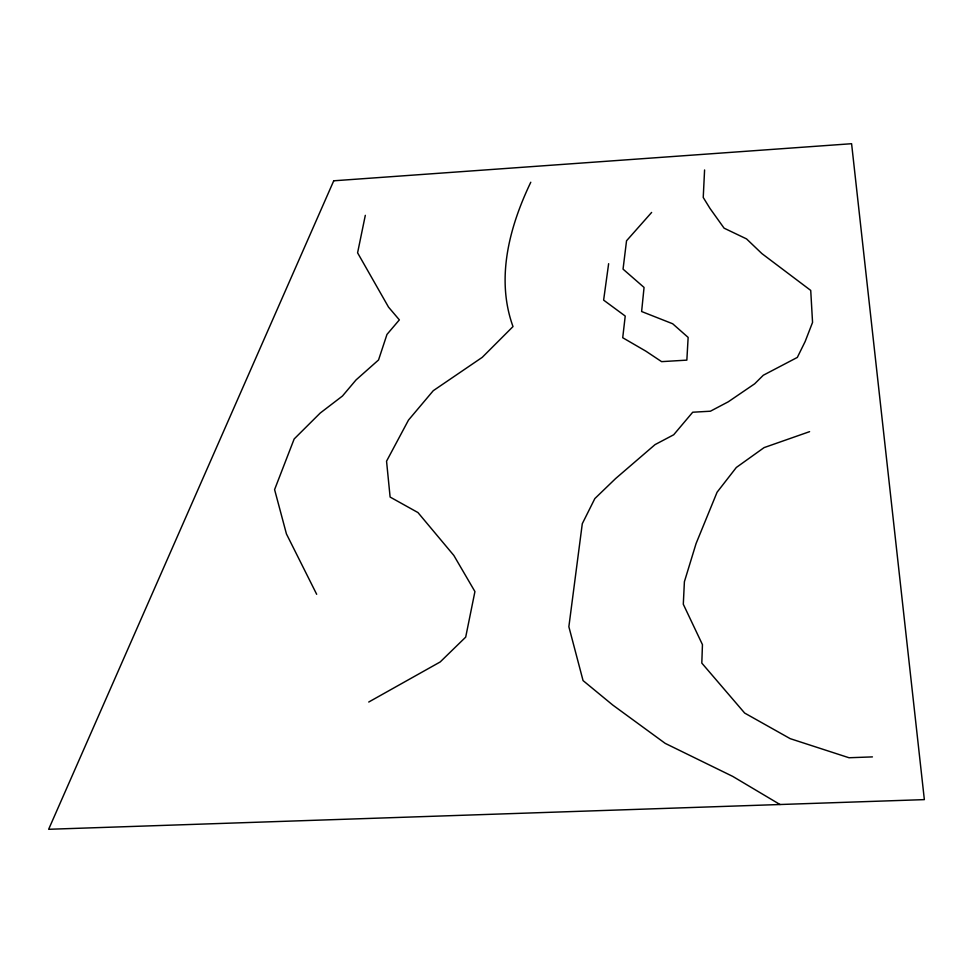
<?xml version="1.0" encoding="UTF-8"?>
<svg xmlns="http://www.w3.org/2000/svg" width="973" height="973" viewBox="0 0 973 973"><rect width="100%" height="100%" fill="white"/><g stroke="black" fill="none" stroke-linecap="round" stroke-linejoin="round"><path stroke-width="1.46" d="M704.586 169.959L703.236 197.483L709.998 208.441L724.094 228.168L746.546 238.908L761.932 253.625L810.728 290.416L812.552 322.404L805.145 341.547L797.325 357.419L763.294 375.25L754.671 383.812L728.278 401.8L710.399 411.214L692.715 412.224L673.693 434.773L655.06 444.612L615.593 478.57L594.831 498.59L582.292 523.705L568.864 626.721L583.058 680.589L612.759 705.048L665.204 743.372L732.766 776.418L780.005 804.513M608.636 263.695L603.625 300.122L625.225 316.055L622.72 337.728L645.877 351.168L661.604 361.64L686.853 360.132L688.142 337.412L672.671 323.766L641.621 311.518L644.053 287.436L623.048 269.132L626.539 240.781L651.63 212.442M365.313 215.337L357.59 252.822L388.531 307.127L399.356 319.874L386.974 334.432L378.546 359.961L356.057 379.908L342.46 396.023L320.202 413.063L294.162 438.969L274.593 489.601L286.439 533.934L316.675 594.296M530.784 182.243C509.475 226.685 495.573 278.448 513.002 326.575L482.243 357.346L433.277 390.684L408.49 420.093L386.549 461.19L390.112 497.057L417.964 512.564L453.844 555.449L474.933 591.56L465.69 637.133L440.173 661.968L368.731 702.032M809.585 431.659L764.097 447.604L736.318 467.478L717.077 492.229L696.072 543.554L684.396 581.72L683.301 604.245L702.445 644.625L701.813 663.1L744.661 713.063L790.222 738.665L849.015 757.748L872.428 756.897M333.739 180.796L48.65 829.288L924.35 799.624L851.594 143.712L333.739 180.796"/></g></svg>
